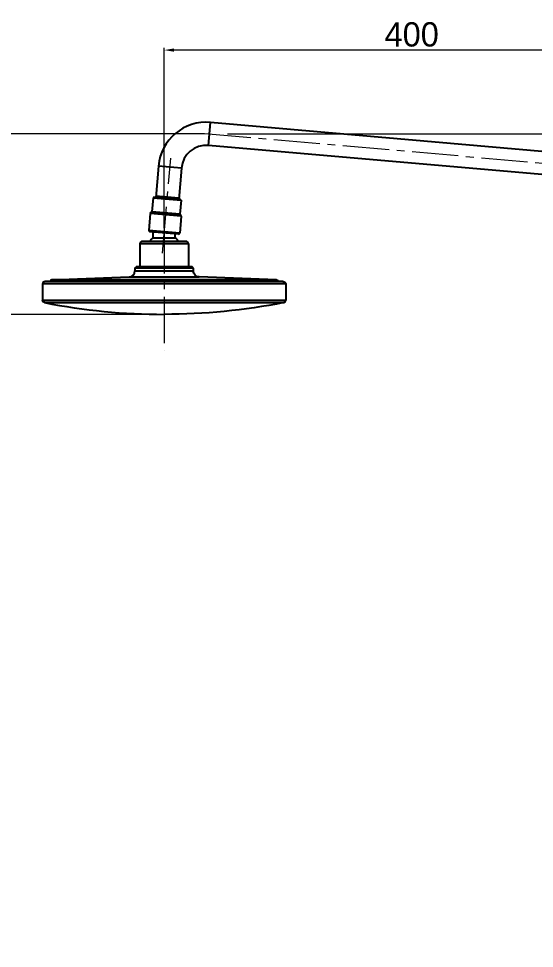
# Model space of a CAD drawing. Extents: x 0 to 3160, y 0 to 2315.
# Drawn here: x 1569 to 1994, y 665 to 1431 of the extents above; entities that cross this region are included whole.
import ezdxf

# ---------------------------------------------------------------- set-up
doc = ezdxf.new("R2010")
doc.units = 0
doc.header["$LTSCALE"] = 4
doc.header["$MEASUREMENT"] = 0
doc.header["$PDMODE"] = 3
doc.header["$PDSIZE"] = -10
doc.linetypes.add('CENTER2', pattern=[28.575, 19.05, -3.175, 3.175, -3.175])
doc.layers.get('0').update_dxf_attribs({"linetype": 'CONTINUOUS'})
doc.layers.get('DEFPOINTS').update_dxf_attribs({"linetype": 'CONTINUOUS'})
doc.layers.add('1', color=7, linetype='CONTINUOUS', true_color=0xffffff)
doc.layers.add('Cneter', color=1, linetype='CENTER2', lineweight=13)
doc.layers.add('DEF_LAYER_ASSEM_MEMBER', color=7, linetype='CONTINUOUS')
doc.styles.add('Daelim Dimension', font='')
doc.styles.get('Daelim Dimension').set_extended_font_data('나눔고딕')
doc.dimstyles.new('DEFAULT', dxfattribs={"dimscale": 2, "dimtxt": 2, "dimasz": 2, "dimexe": 0, "dimexo": 2, "dimgap": 1, "dimtad": 1, "dimdec": 1, "dimzin": 9, "dimdsep": 46, "dimtxsty": 'Daelim Dimension', "dimcen": 0.5, "dimclrd": 252, "dimclre": 252, "dimclrt": 3, "dimadec": 1, "dimazin": 0, "dimtfac": 1, "dimtdec": 1, "dimtix": 1, "dimtmove": 0, "dimatfit": 3, "dimfxl": 1, "dimtolj": 1, "dimtzin": 1, "dimlwd": 9, "dimlwe": 9, "dimarcsym": 0})

# ---------------------------------------------------------------- blocks, each defined once
blk = doc.blocks.new('*D1')
at = {"color": 5, "lineweight": 9, "ltscale": 0.5, "transparency": 16777216}
for p, q in [((1689.25, 1258.51), (1689.25, 1407.09)), ((2088.61, 1405.09), (1697.25, 1405.09)), ((2096.61, 1283.72), (2096.61, 1407.09))]:
    blk.add_line(p, q, dxfattribs=at)
at = {"color": 5, "ltscale": 0.5, "transparency": 16777216}
for points in [[(1697.25, 1406.42), (1697.25, 1403.75), (1689.25, 1405.09)], [(2088.61, 1406.42), (2088.61, 1403.75), (2096.61, 1405.09)]]:
    blk.add_solid(points, dxfattribs=at)
at = {"layer": 'DEFPOINTS', "color": 0, "ltscale": 0.5, "transparency": 16777216}
for p in [(1689.25, 1405.09), (2096.61, 1279.72), (1689.25, 1254.51)]:
    blk.add_point(p, dxfattribs=at)
at = {"color": 7, "ltscale": 0.5, "transparency": 16777216, "insert": (1892.93, 1417.9), "char_height": 20, "attachment_point": 5, "style": 'Daelim Dimension'}
blk.add_mtext('\\A1;400', dxfattribs=at)
blk = doc.blocks.new('*D0')
at = {"color": 5, "lineweight": 9, "ltscale": 0.5, "transparency": 16777216}
for p, q in [((1722.5, 1336.08), (1535.7, 1336.08)), ((1537.7, 1328.08), (1537.7, 1195.51)), ((1685.25, 1187.51), (1535.7, 1187.51))]:
    blk.add_line(p, q, dxfattribs=at)
at = {"color": 5, "ltscale": 0.5, "transparency": 16777216}
for points in [[(1536.37, 1328.08), (1539.03, 1328.08), (1537.7, 1336.08)], [(1536.37, 1195.51), (1539.03, 1195.51), (1537.7, 1187.51)]]:
    blk.add_solid(points, dxfattribs=at)
at = {"layer": 'DEFPOINTS', "color": 0, "ltscale": 0.5, "transparency": 16777216}
for p in [(1726.5, 1336.08), (1537.7, 1187.51), (1689.25, 1187.51)]:
    blk.add_point(p, dxfattribs=at)
at = {"color": 7, "ltscale": 0.5, "transparency": 16777216, "insert": (1524.81, 1261.8), "char_height": 20, "attachment_point": 5, "rotation": 90, "style": 'Daelim Dimension'}
blk.add_mtext('\\A1;149', dxfattribs=at)
blk = doc.blocks.new('*D2')
at = {"color": 5, "lineweight": 9, "ltscale": 0.5, "transparency": 16777216}
for p, q in [((1741.3, 1336.08), (2418.23, 1336.08)), ((2416.23, 461.47), (2416.23, 1328.08)), ((2221.41, 453.47), (2418.23, 453.47))]:
    blk.add_line(p, q, dxfattribs=at)
at = {"color": 5, "ltscale": 0.5, "transparency": 16777216}
for points in [[(2414.9, 1328.08), (2417.56, 1328.08), (2416.23, 1336.08)], [(2414.9, 461.47), (2417.56, 461.47), (2416.23, 453.47)]]:
    blk.add_solid(points, dxfattribs=at)
at = {"layer": 'DEFPOINTS', "color": 0, "ltscale": 0.5, "transparency": 16777216}
for p in [(1737.3, 1336.08), (2416.23, 1336.08), (2217.41, 453.47)]:
    blk.add_point(p, dxfattribs=at)
at = {"color": 7, "ltscale": 0.5, "transparency": 16777216, "insert": (2400.52, 893.01), "char_height": 20, "attachment_point": 5, "rotation": 90, "style": 'Daelim Dimension'}
blk.add_mtext('\\A1;(1140)', dxfattribs=at)

msp = doc.modelspace()

# ---------------------------------------------------------------- linework, layer by layer
at = {"layer": '1', "color": 7, "linetype": 'Continuous'}
for p, q in [((1680.25, 1250.51), (1680.25, 1255.3)), ((1680.25, 1250.51), (1698.25, 1250.51)), ((1698.25, 1250.51), (1698.25, 1253.73)), ((1709.25, 1245.51), (1669.25, 1245.51)), ((1669.25, 1245.51), (1669.25, 1226.51)), ((1707.25, 1247.51), (1671.25, 1247.51)), ((1709.25, 1245.51), (1709.25, 1226.51)), ((1713.25, 1225.51), (1665.25, 1225.51)), ((1665.25, 1225.51), (1665.25, 1223.34)), ((1712.25, 1226.51), (1666.25, 1226.51)), ((1713.25, 1225.51), (1713.25, 1223.34)), ((1596.73, 1216.05), (1660.42, 1218.34)), ((1660.42, 1218.34), (1718.07, 1218.34)), ((1665.25, 1223.34), (1713.25, 1223.34)), ((1781.76, 1216.05), (1718.07, 1218.34)), ((1789.25, 1212.51), (1589.25, 1212.51)), ((1589.25, 1212.51), (1589.25, 1199.15)), ((1787.25, 1214.51), (1591.25, 1214.51)), ((1782.72, 1215.05), (1595.77, 1215.05)), ((1595.77, 1215.05), (1595.77, 1214.51)), ((1781.76, 1216.05), (1596.73, 1216.05)), ((1782.72, 1215.05), (1782.72, 1214.51)), ((1789.25, 1212.51), (1789.25, 1199.15)), ((1589.25, 1199.15), (1789.25, 1199.15)), ((1590.86, 1197.19), (1787.63, 1197.19))]:
    msp.add_line(p, q, dxfattribs=at)
for centre, radius, start, end in [((1689.25, 1238.51), 15, 126.8699, 143.1301), ((1671.25, 1245.51), 2, 90, 180), ((1707.25, 1245.51), 2, 0, 90), ((1712.25, 1225.51), 1, 0, 90), ((1660.25, 1223.34), 5, 272.06087, 0), ((1591.25, 1212.51), 2, 90, 180), ((1596.77, 1215.05), 1, 92.06087, 180), ((1689.25, 1692.51), 505, 258.76515, 270), ((1787.25, 1199.15), 2, 281.23485, 0)]:
    msp.add_arc(centre, radius, start, end, dxfattribs=at)
at = {"layer": '1', "color": 7, "linetype": 'Continuous', "extrusion": (0, 0, -1)}
for centre, radius, start, end in [((-1689.25, 1238.51), 15, 126.8699, 143.1301), ((-1666.25, 1225.51), 1, 0, 90), ((-1718.25, 1223.34), 5, 272.06087, 0), ((-1781.72, 1215.05), 1, 92.06087, 180), ((-1787.25, 1212.51), 2, 90, 180), ((-1591.25, 1199.15), 2, 281.23485, 0), ((-1689.25, 1692.51), 505, 258.76515, 270)]:
    msp.add_arc(centre, radius, start, end, dxfattribs=at)
at = {"layer": 'Cneter', "lineweight": 5, "ltscale": 0.5}
for p, q in [((1722.51, 1336.43), (2073.21, 1305.75)), ((1687.8, 1237.96), (1694.64, 1316.2)), ((1689.25, 1259.15), (1689.25, 1157.33))]:
    msp.add_line(p, q, dxfattribs=at)
at = {"layer": 'DEF_LAYER_ASSEM_MEMBER', "color": 9, "linetype": 'Continuous'}
for p, q in [((1725.67, 1326.61), (1727.32, 1345.54)), ((1703.46, 1307.98), (1684.53, 1309.64)), ((1680.23, 1283.41), (1703.14, 1281.41)), ((1703.25, 1268.35), (1677.85, 1270.57)), ((1702.03, 1254.4), (1676.63, 1256.62))]:
    msp.add_line(p, q, dxfattribs=at)
at = {"layer": 'DEF_LAYER_ASSEM_MEMBER', "color": 7, "linetype": 'Continuous'}
for p, q in [((2070.05, 1315.56), (1727.32, 1345.54)), ((2068.4, 1296.63), (1725.67, 1326.61)), ((1684.53, 1309.64), (1682.27, 1283.73)), ((1703.46, 1307.98), (1701.19, 1282.08)), ((1680.23, 1283.41), (1679.23, 1271.95)), ((1702.69, 1281.95), (1680.77, 1283.87)), ((1701.28, 1283.07), (1682.35, 1284.73)), ((1703.14, 1281.41), (1702.14, 1269.95)), ((1702.34, 1269.43), (1678.93, 1271.48)), ((1702.14, 1269.95), (1679.23, 1271.95)), ((1680.22, 1271.87), (1680.18, 1271.37)), ((1677.85, 1270.57), (1676.63, 1256.62)), ((1701.14, 1270.04), (1701.1, 1269.54)), ((1703.25, 1268.35), (1702.03, 1254.4)), ((1700.95, 1253.49), (1677.54, 1255.54))]:
    msp.add_line(p, q, dxfattribs=at)
at = {"layer": 'DEF_LAYER_ASSEM_MEMBER', "color": 2, "linetype": 'Continuous'}
for p, q in [((1682.76, 1283.69), (1682.85, 1284.69)), ((1700.69, 1282.12), (1700.78, 1283.12)), ((1681.37, 1271.26), (1681.42, 1271.76)), ((1699.9, 1269.64), (1699.95, 1270.14))]:
    msp.add_line(p, q, dxfattribs=at)
at = {"layer": 'DEF_LAYER_ASSEM_MEMBER', "color": 7, "linetype": 'Continuous'}
for centre, radius, start, end in [((1723.88, 1306.19), 39.5, 85, 175), ((1723.88, 1306.19), 20.5, 85, 175), ((1680.73, 1283.37), 0.5, 85, 175), ((1702.64, 1281.45), 0.5, 355, 85), ((1678.85, 1270.48), 1, 85, 175), ((1702.26, 1268.43), 1, 355, 85), ((1677.63, 1256.54), 1, 175, 265), ((1701.04, 1254.49), 1, 265, 355)]:
    msp.add_arc(centre, radius, start, end, dxfattribs=at)

# ---------------------------------------------------------------- dimensions: what is measured, and where the dimension line sits
at = {"color": 5, "ltscale": 0.5}
dim = msp.add_linear_dim(base=(1689.25, 1405.09), p1=(2096.61, 1279.72), p2=(1689.25, 1254.51), text='400', dimstyle='DEFAULT', override={"dimtxt": 10, "dimasz": 4, "dimexe": 1, "dimdec": 0, "dimclrd": 5, "dimclre": 5, "dimclrt": 7}, dxfattribs=at)
dim.commit()
dim.dimension.update_dxf_attribs({"geometry": '*D1', "text_midpoint": (1892.93, 1405.09), "dimtype": 160})
dim = msp.add_linear_dim(base=(1537.7, 1187.51), p1=(1726.5, 1336.08), p2=(1689.25, 1187.51), angle=90, dimstyle='DEFAULT', override={"dimtxt": 10, "dimasz": 4, "dimexe": 1, "dimdec": 0, "dimclrd": 5, "dimclre": 5, "dimclrt": 7}, dxfattribs=at)
dim.commit()
dim.dimension.update_dxf_attribs({"geometry": '*D0', "text_midpoint": (1537.7, 1261.8), "dimtype": 160})
dim = msp.add_linear_dim(base=(2416.23, 1336.08), p1=(2217.41, 453.47), p2=(1737.3, 1336.08), angle=90, text='(1140)', dimstyle='DEFAULT', override={"dimtxt": 10, "dimasz": 4, "dimexe": 1, "dimdec": 0, "dimclrd": 5, "dimclre": 5, "dimclrt": 7}, dxfattribs=at)
dim.commit()
dim.dimension.update_dxf_attribs({"geometry": '*D2', "text_midpoint": (2416.23, 893.01), "dimtype": 160})

doc.saveas('drawing.dxf')
